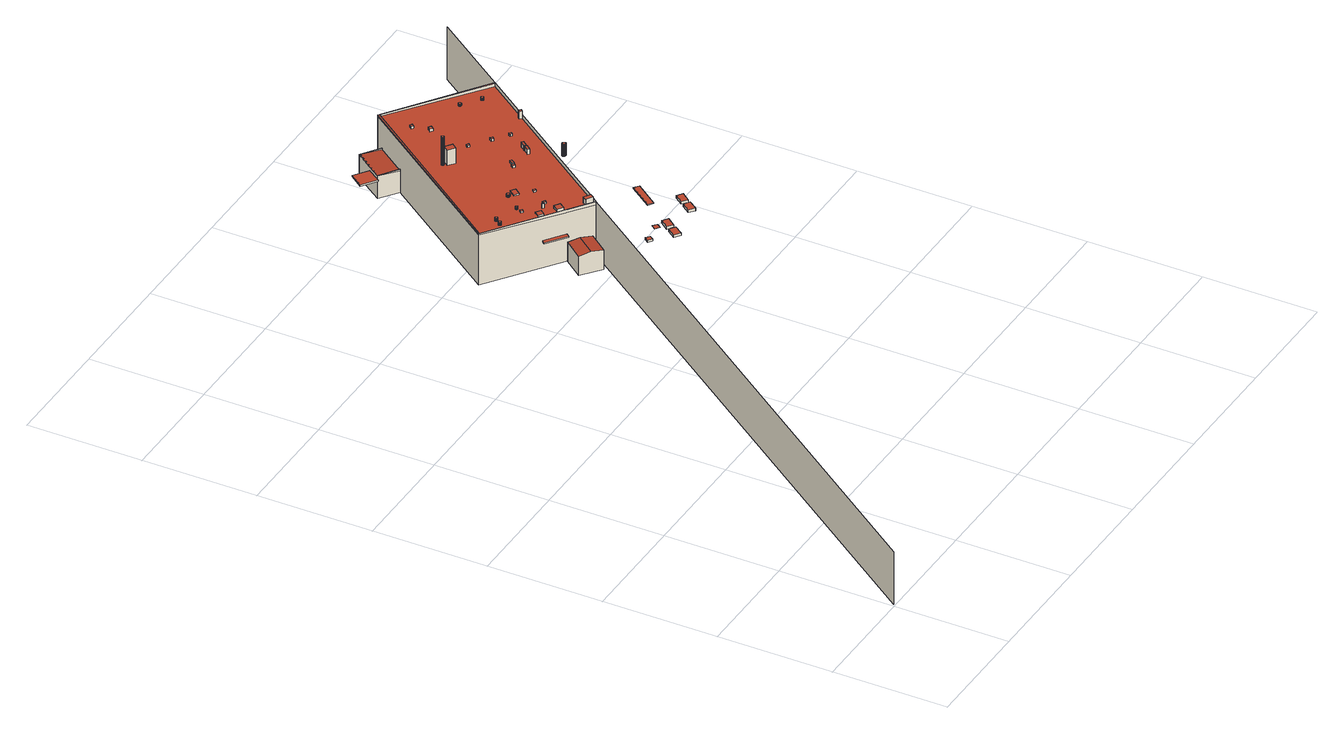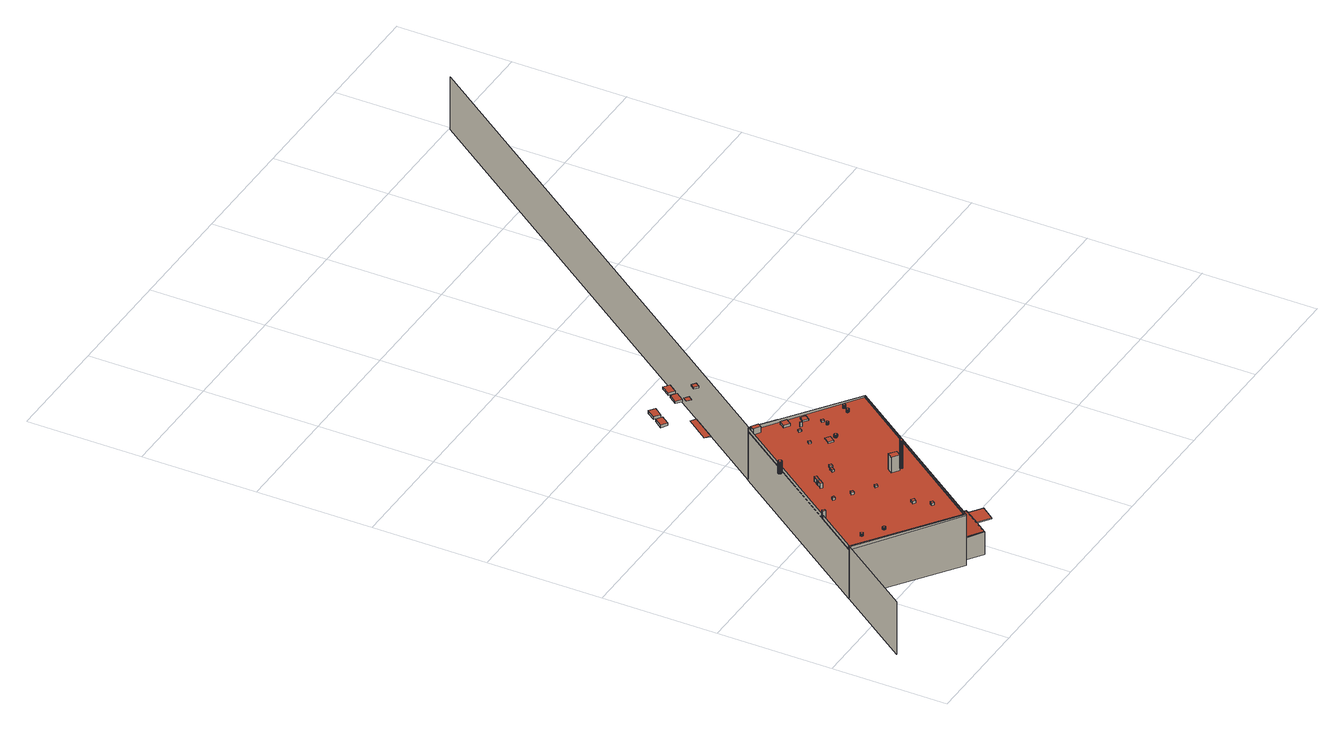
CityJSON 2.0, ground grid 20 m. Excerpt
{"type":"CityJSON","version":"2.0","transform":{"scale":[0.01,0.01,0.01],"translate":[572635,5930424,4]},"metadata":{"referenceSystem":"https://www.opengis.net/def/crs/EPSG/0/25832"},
"CityObjects":{
"building1":{"type":"Building","attributes":{"Grundfläche 2D":"14176.517365","Grundhöhe NN":"4.677"},"children":["building1-1","building1-2","building1-3","building1-4","building1-5","building1-6","building1-7","building1-8"],"geometry":[{"type":"MultiSurface","lod":"3","boundaries":[[[0,1,2,3,4,5,6,7,8,9,10,11]]],"semantics":{"surfaces":[{"type":"WallSurface"}],"values":[0]}}]},
"building1-1":{"type":"BuildingInstallation","parents":["building1"],"geometry":[{"type":"MultiSurface","lod":"3","boundaries":[[[12,13,14,15]],[[15,14,16,17]],[[12,15,17,18]],[[13,12,18,19]],[[14,13,19,16]]],"semantics":{"surfaces":[{"type":"RoofSurface"},{"type":"WallSurface"}],"values":[0,1,1,1,1]}}]},
"building1-2":{"type":"BuildingInstallation","parents":["building1"],"geometry":[{"type":"MultiSurface","lod":"3","boundaries":[[[20,21,22,23,24]],[[22,21,25,26]],[[26,27,28,24,23,22]],[[20,24,28,29]],[[21,20,29,25]]],"semantics":{"surfaces":[{"type":"RoofSurface"},{"type":"WallSurface"}],"values":[0,1,1,1,1]}}]},
"building1-3":{"type":"BuildingInstallation","parents":["building1"],"geometry":[{"type":"MultiSurface","lod":"3","boundaries":[[[30,31,32,33,34]],[[30,34,35,36]],[[34,33,37,35]],[[38,32,31,30,36,39]],[[38,37,33,32]]],"semantics":{"surfaces":[{"type":"RoofSurface"},{"type":"WallSurface"}],"values":[0,1,1,1,1]}}]},
"building1-4":{"type":"BuildingInstallation","parents":["building1"],"geometry":[{"type":"MultiSurface","lod":"3","boundaries":[[[40,41,42,43,44]],[[45,46,42,41]],[[43,42,46,47]],[[47,48,44,43]],[[48,49,45,41,40,44]]],"semantics":{"surfaces":[{"type":"RoofSurface"},{"type":"WallSurface"}],"values":[0,1,1,1,1]}}]},
"building1-5":{"type":"BuildingInstallation","parents":["building1"],"geometry":[{"type":"MultiSurface","lod":"3","boundaries":[[[50,51,52,53,54,55]],[[53,52,56,57]],[[58,55,54,53,57,59]],[[50,55,58,60]],[[51,50,60,61]],[[52,51,61,56]]],"semantics":{"surfaces":[{"type":"RoofSurface"},{"type":"WallSurface"}],"values":[0,1,1,1,1,1]}}]},
"building1-6":{"type":"BuildingInstallation","parents":["building1"],"geometry":[{"type":"MultiSurface","lod":"3","boundaries":[[[62,63,64,65]],[[65,64,66,67]],[[62,65,67,68]],[[63,62,68,69]],[[64,63,69,66]]],"semantics":{"surfaces":[{"type":"RoofSurface"},{"type":"WallSurface"}],"values":[0,1,1,1,1]}}]},
"building1-7":{"type":"BuildingInstallation","parents":["building1"],"geometry":[{"type":"MultiSurface","lod":"3","boundaries":[[[70,71,72,73]],[[73,72,74,75]],[[70,73,75,76]],[[71,70,76,77]],[[72,71,77,74]]],"semantics":{"surfaces":[{"type":"RoofSurface"},{"type":"WallSurface"}],"values":[0,1,1,1,1]}}]},
"building1-8":{"type":"BuildingInstallation","parents":["building1"],"geometry":[{"type":"MultiSurface","lod":"3","boundaries":[[[78,79,80,81,82,83,84,85,86,87,88,89,90,91,92,93,94,95,96,97,98,99,100,101,102,103,104,105,106,107,108,109,110,111,112,113,114,115,116,117,118,119,120,121,122,123,124,125,126,127,128,129,130,131,132,133,134,135,136,137,138,139,140,141,142,143,144,145,146,147,148,149,150,151,152,153,154,155,156,157,158,159,160,161,162]],[[163,164,81,80]],[[164,165,82,81]],[[165,166,83,82]],[[166,167,84,83]],[[167,168,85,84]],[[169,170,161,160]],[[170,171,162,161]],[[171,172,78,162]],[[172,173,79,78]],[[173,163,80,79]],[[168,174,86,85]],[[174,175,176,88,87,86]],[[176,177,178,90,89,88]],[[178,179,91,90]],[[179,180,92,91]],[[180,181,182,94,93,92]],[[182,183,95,94]],[[183,184,96,95]],[[184,185,97,96]],[[185,186,187,99,98,97]],[[187,188,100,99]],[[188,189,101,100]],[[189,190,102,101]],[[190,191,103,102]],[[191,192,104,103]],[[192,193,105,104]],[[193,194,106,105]],[[194,195,107,106]],[[195,196,108,107]],[[196,197,198,110,109,108]],[[198,199,111,110]],[[199,200,112,111]],[[200,201,113,112]],[[201,202,114,113]],[[202,203,115,114]],[[203,204,116,115]],[[204,205,206,118,117,116]],[[206,207,208,120,119,118]],[[208,209,121,120]],[[209,210,211,123,122,121]],[[211,212,213,125,124,123]],[[213,214,215,127,126,125]],[[215,216,128,127]],[[216,217,129,128]],[[217,218,219,131,130,129]],[[219,220,132,131]],[[220,221,133,132]],[[221,222,134,133]],[[222,223,135,134]],[[223,224,136,135]],[[224,225,137,136]],[[225,226,138,137]],[[226,227,139,138]],[[227,228,140,139]],[[228,229,141,140]],[[229,230,142,141]],[[230,231,143,142]],[[231,232,233,145,144,143]],[[233,234,146,145]],[[234,235,147,146]],[[235,236,237,149,148,147]],[[237,238,150,149]],[[238,239,151,150]],[[239,240,152,151]],[[240,241,153,152]],[[241,242,154,153]],[[242,243,155,154]],[[243,244,156,155]],[[244,245,246,158,157,156]],[[246,247,159,158]],[[247,169,160,159]]],"semantics":{"surfaces":[{"type":"RoofSurface"},{"type":"WallSurface"}],"values":[0,1,1,1,1,1,1,1,1,1,1,1,1,1,1,1,1,1,1,1,1,1,1,1,1,1,1,1,1,1,1,1,1,1,1,1,1,1,1,1,1,1,1,1,1,1,1,1,1,1,1,1,1,1,1,1,1,1,1,1,1,1,1,1,1,1,1,1,1,1,1,1]}}]},
"building2":{"type":"Building","attributes":{"Grundfläche 2D":"17.257599","Grundhöhe NN":"4.933"},"geometry":[{"type":"Solid","lod":"3","boundaries":[[[[248,249,250,251]],[[252,253,248,251,254]],[[254,251,250,255,256]],[[253,252,254,256,257]],[[249,248,253,257,258]],[[250,249,258,255]],[[256,255,258,257]]]],"semantics":{"surfaces":[{"type":"RoofSurface"},{"type":"WallSurface"},{"type":"GroundSurface"}],"values":[[0,0,1,1,1,1,2]]}}]},
"building3":{"type":"Building","attributes":{"Grundfläche 2D":"729.782501","Grundhöhe NN":"4.933"},"children":["building3-1","building3-2","building3-3","building3-4","building3-5","building3-6","building3-7","building3-8","building3-9","building3-10","building3-11","building3-12","building3-13","building3-14","building3-15","building3-16","building3-17","building3-18","building3-19","building3-20","building3-21","building3-22","building3-23","building3-24","building3-25","building3-26","building3-27","building3-28","building3-29"],"geometry":[{"type":"Solid","lod":"3","boundaries":[[[[259,260,261,262,263,264,265,266,267,268]],[[269,270,271,272,273,274]],[[275,276,277,278,279,280,281]],[[282,273,263,262]],[[273,272,264,263]],[[272,271,265,264]],[[271,270,266,265]],[[270,283,267,266]],[[283,284,268,267]],[[284,285,259,268]],[[285,286,287,282,262,261,260,259]],[[288,289,283,270,269,274,273,282,290,291]],[[284,283,289,292]],[[279,278,277,276,293,294,285,284,292,295]],[[290,282,287,286,285,294,296,297]],[[280,279,295,298]],[[299,300,301,275,281,280,298,302]],[[275,301,300,299,293,276]],[[294,293,299,302,298,295,292,289,288,291,290,297,296]]]],"semantics":{"surfaces":[{"type":"RoofSurface"},{"type":"WallSurface"},{"type":"GroundSurface"}],"values":[[0,0,0,1,1,1,1,1,1,1,1,1,1,1,1,1,1,1,2]]}}]},
"building3-1":{"type":"BuildingInstallation","parents":["building3"],"geometry":[{"type":"MultiSurface","lod":"3","boundaries":[[[303,304,305,306]],[[306,305,307,308]],[[308,309,303,306]],[[304,303,309,310]],[[305,304,310,307]]],"semantics":{"surfaces":[{"type":"RoofSurface"},{"type":"WallSurface"}],"values":[0,1,1,1,1]}}]},
"building3-2":{"type":"BuildingInstallation","parents":["building3"],"geometry":[{"type":"MultiSurface","lod":"3","boundaries":[[[311,312,313,314,315,316,317,318,319,320,321,322,323,324,325,326,327,328,329,330,331,332,333,334,335,336,337,338,339,340,341,342,343,344,345,346,347,348,349,350,351,352,353,354,355,356,357,358,359,360,361,362,363,364,365,366,367,368,369,370,371,372,373,374,375,376,377,378,379,380,381,382,383]],[[384,385,319,318]],[[385,386,320,319]],[[386,387,321,320]],[[387,388,322,321]],[[388,389,323,322]],[[389,390,324,323]],[[390,391,392,326,325,324]],[[392,393,327,326]],[[393,394,328,327]],[[395,396,312,311]],[[396,397,313,312]],[[397,398,314,313]],[[398,399,315,314]],[[399,400,316,315]],[[400,401,317,316]],[[401,384,318,317]],[[394,402,329,328]],[[402,403,330,329]],[[403,404,331,330]],[[404,405,332,331]],[[405,406,333,332]],[[406,407,334,333]],[[407,408,409,336,335,334]],[[409,410,337,336]],[[410,411,338,337]],[[411,412,413,340,339,338]],[[413,414,341,340]],[[414,415,342,341]],[[415,416,343,342]],[[416,417,344,343]],[[417,418,345,344]],[[418,419,346,345]],[[419,420,347,346]],[[420,421,348,347]],[[421,422,349,348]],[[422,423,350,349]],[[423,424,351,350]],[[424,425,352,351]],[[425,426,353,352]],[[426,427,354,353]],[[427,428,429,356,355,354]],[[429,430,357,356]],[[430,431,358,357]],[[431,432,359,358]],[[432,433,360,359]],[[433,434,361,360]],[[434,435,362,361]],[[435,436,363,362]],[[436,437,364,363]],[[437,438,365,364]],[[438,439,440,367,366,365]],[[440,441,442,369,368,367]],[[442,443,444,371,370,369]],[[444,445,446,373,372,371]],[[446,447,374,373]],[[447,448,375,374]],[[448,449,450,377,376,375]],[[450,451,378,377]],[[451,452,379,378]],[[452,453,380,379]],[[453,454,381,380]],[[454,455,382,381]],[[455,456,383,382]],[[456,395,311,383]]],"semantics":{"surfaces":[{"type":"RoofSurface"},{"type":"WallSurface"}],"values":[0,1,1,1,1,1,1,1,1,1,1,1,1,1,1,1,1,1,1,1,1,1,1,1,1,1,1,1,1,1,1,1,1,1,1,1,1,1,1,1,1,1,1,1,1,1,1,1,1,1,1,1,1,1,1,1,1,1,1,1,1,1,1,1,1]}}]},
"building3-3":{"type":"BuildingInstallation","parents":["building3"],"geometry":[{"type":"MultiSurface","lod":"3","boundaries":[[[457,458,459,460]],[[460,459,461,462]],[[457,460,462,463]],[[458,457,463,464]],[[459,458,464,461]]],"semantics":{"surfaces":[{"type":"RoofSurface"},{"type":"WallSurface"}],"values":[0,1,1,1,1]}}]},
"building3-4":{"type":"BuildingInstallation","parents":["building3"],"geometry":[{"type":"MultiSurface","lod":"3","boundaries":[[[465,466,467,468]],[[465,468,469,470]],[[468,467,471,469]],[[466,465,470,472]],[[467,466,472,471]]],"semantics":{"surfaces":[{"type":"RoofSurface"},{"type":"WallSurface"}],"values":[0,1,1,1,1]}}]},
"building3-5":{"type":"BuildingInstallation","parents":["building3"],"geometry":[{"type":"MultiSurface","lod":"3","boundaries":[[[473,474,475,476]],[[476,475,477,478]],[[473,476,478,479]],[[474,473,479,480]],[[475,474,480,477]]],"semantics":{"surfaces":[{"type":"RoofSurface"},{"type":"WallSurface"}],"values":[0,1,1,1,1]}}]},
"building3-6":{"type":"BuildingInstallation","parents":["building3"],"geometry":[{"type":"MultiSurface","lod":"3","boundaries":[[[481,482,483,484]],[[484,483,485,486]],[[481,484,486,487]],[[482,481,487,488]],[[483,482,488,485]]],"semantics":{"surfaces":[{"type":"RoofSurface"},{"type":"WallSurface"}],"values":[0,1,1,1,1]}}]},
"building3-7":{"type":"BuildingInstallation","parents":["building3"],"geometry":[{"type":"MultiSurface","lod":"3","boundaries":[[[489,490,491,492,493,494,495,496,497,498,499,500,501,502,503,504,505,506,507,508,509,510,511,512,513,514,515,516,517,518,519,520,521,522,523,524,525,526,527,528,529,530,531,532,533,534,535,536,537,538,539,540,541,542,543,544,545,546,547,548,549,550,551,552,553,554,555,556,557,558,559,560,561,562]],[[563,564,493,492]],[[565,566,561,560]],[[566,567,562,561]],[[567,568,489,562]],[[568,569,490,489]],[[569,570,563,492,491,490]],[[564,571,494,493]],[[571,572,495,494]],[[572,573,496,495]],[[573,574,497,496]],[[574,575,498,497]],[[575,576,577,500,499,498]],[[577,578,501,500]],[[578,579,502,501]],[[579,580,503,502]],[[580,581,504,503]],[[581,582,583,506,505,504]],[[583,584,507,506]],[[584,585,508,507]],[[585,586,509,508]],[[586,587,510,509]],[[587,588,589,512,511,510]],[[589,590,513,512]],[[590,591,514,513]],[[591,592,515,514]],[[592,593,516,515]],[[593,594,517,516]],[[594,595,518,517]],[[595,596,519,518]],[[596,597,520,519]],[[597,598,521,520]],[[598,599,522,521]],[[599,600,523,522]],[[600,601,524,523]],[[601,602,525,524]],[[602,603,526,525]],[[603,604,527,526]],[[604,605,528,527]],[[605,606,529,528]],[[606,607,608,531,530,529]],[[608,609,532,531]],[[609,610,533,532]],[[610,611,534,533]],[[611,612,535,534]],[[612,613,536,535]],[[613,614,537,536]],[[614,615,538,537]],[[615,616,539,538]],[[616,617,540,539]],[[617,618,541,540]],[[618,619,542,541]],[[619,620,621,544,543,542]],[[621,622,545,544]],[[622,623,546,545]],[[623,624,547,546]],[[624,625,548,547]],[[625,626,549,548]],[[626,627,550,549]],[[627,628,629,552,551,550]],[[629,630,553,552]],[[630,631,554,553]],[[631,632,555,554]],[[632,633,556,555]],[[633,634,557,556]],[[634,635,558,557]],[[635,636,559,558]],[[636,565,560,559]]],"semantics":{"surfaces":[{"type":"RoofSurface"},{"type":"WallSurface"}],"values":[0,1,1,1,1,1,1,1,1,1,1,1,1,1,1,1,1,1,1,1,1,1,1,1,1,1,1,1,1,1,1,1,1,1,1,1,1,1,1,1,1,1,1,1,1,1,1,1,1,1,1,1,1,1,1,1,1,1,1,1,1,1,1,1,1,1,1,1]}}]},
"building3-8":{"type":"BuildingInstallation","parents":["building3"],"geometry":[{"type":"MultiSurface","lod":"3","boundaries":[[[637,638,639,640,641,642,280,281,275]],[[640,639,643,644]],[[278,279,642,641]],[[277,638,637,276]],[[277,643,639,638]],[[644,278,641,640]],[[280,642,279]],[[276,637,275]]],"semantics":{"surfaces":[{"type":"RoofSurface"},{"type":"WallSurface"}],"values":[0,1,1,1,1,1,1,1]}}]},
"building3-9":{"type":"BuildingInstallation","parents":["building3"],"geometry":[{"type":"MultiSurface","lod":"3","boundaries":[[[645,646,647,648]],[[648,647,649,650]],[[645,648,650,651]],[[646,645,651,652]],[[647,646,652,649]]],"semantics":{"surfaces":[{"type":"RoofSurface"},{"type":"WallSurface"}],"values":[0,1,1,1,1]}}]},
"building3-10":{"type":"BuildingInstallation","parents":["building3"],"geometry":[{"type":"MultiSurface","lod":"3","boundaries":[[[653,654,655,656]],[[656,655,657,658]],[[653,656,658,659]],[[654,653,659,660]],[[655,654,660,657]]],"semantics":{"surfaces":[{"type":"RoofSurface"},{"type":"WallSurface"}],"values":[0,1,1,1,1]}}]},
"building3-11":{"type":"BuildingInstallation","parents":["building3"],"geometry":[{"type":"MultiSurface","lod":"3","boundaries":[[[661,662,663,664]],[[664,663,665,666]],[[661,664,666,667]],[[662,661,667,668]],[[663,662,668,665]]],"semantics":{"surfaces":[{"type":"RoofSurface"},{"type":"WallSurface"}],"values":[0,1,1,1,1]}}]},
"building3-12":{"type":"BuildingInstallation","parents":["building3"],"geometry":[{"type":"MultiSurface","lod":"3","boundaries":[[[669,670,671,672]],[[672,671,673,674]],[[669,672,674,675]],[[670,669,675,676]],[[671,670,676,673]]],"semantics":{"surfaces":[{"type":"RoofSurface"},{"type":"WallSurface"}],"values":[0,1,1,1,1]}}]},
"building3-13":{"type":"BuildingInstallation","parents":["building3"],"geometry":[{"type":"MultiSurface","lod":"3","boundaries":[[[677,678,679,680,681,682,683,684,685,686,687,688,689,690,691,692,693,694,695,696,697,698,699,700,701,702,703,704,705,706,707,708,709,710,711,712]],[[684,683,713,714]],[[685,684,714,715]],[[686,685,715,716]],[[687,686,716,717]],[[688,687,717,718]],[[680,679,719,720]],[[681,680,720,721]],[[682,681,721,722]],[[683,682,722,713]],[[689,688,718,723]],[[690,689,723,724]],[[691,690,724,725]],[[692,691,725,726]],[[693,692,726,727]],[[694,693,727,728]],[[695,694,728,729]],[[696,695,729,730]],[[697,696,730,731]],[[698,697,731,732]],[[699,698,732,733]],[[700,699,733,734]],[[701,700,734,735]],[[702,701,735,736]],[[703,702,736,737]],[[704,703,737,738]],[[705,704,738,739]],[[706,705,739,740]],[[707,706,740,741]],[[708,707,741,742]],[[709,708,742,743]],[[710,709,743,744]],[[711,710,744,745]],[[712,711,745,746]],[[677,712,746,747]],[[678,677,747,748]],[[679,678,748,719]]],"semantics":{"surfaces":[{"type":"RoofSurface"},{"type":"WallSurface"}],"values":[0,1,1,1,1,1,1,1,1,1,1,1,1,1,1,1,1,1,1,1,1,1,1,1,1,1,1,1,1,1,1,1,1,1,1,1,1]}}]},
"building3-14":{"type":"BuildingInstallation","parents":["building3"],"geometry":[{"type":"MultiSurface","lod":"3","boundaries":[[[749,750,751,752,753,754,755,756,757,758,759,760,761,762,763,764,765,766,767,768,769,770,771,772,773,774,775,776,777,778]],[[754,753,779,780]],[[755,754,780,781]],[[756,755,781,782]],[[757,756,782,783]],[[758,757,783,784]],[[759,758,784,785]],[[760,759,785,786]],[[753,752,787,779]],[[761,760,786,788]],[[762,761,788,789]],[[763,762,789,790]],[[764,763,790,791]],[[765,764,791,792]],[[766,765,792,793]],[[767,766,793,794]],[[768,767,794,795]],[[769,768,795,796]],[[770,769,796,797]],[[771,770,797,798]],[[772,771,798,799]],[[773,772,799,800]],[[774,773,800,801]],[[775,774,801,802]],[[776,775,802,803]],[[777,776,803,804]],[[778,777,804,805]],[[749,778,805,806]],[[750,749,806,807]],[[751,750,807,808]],[[752,751,808,787]]],"semantics":{"surfaces":[{"type":"RoofSurface"},{"type":"WallSurface"}],"values":[0,1,1,1,1,1,1,1,1,1,1,1,1,1,1,1,1,1,1,1,1,1,1,1,1,1,1,1,1,1,1]}}]},
"building3-15":{"type":"BuildingInstallation","parents":["building3"],"geometry":[{"type":"MultiSurface","lod":"3","boundaries":[[[809,810,811,812]],[[812,811,813,814]],[[809,812,814,815]],[[810,809,815,816]],[[811,810,816,813]]],"semantics":{"surfaces":[{"type":"RoofSurface"},{"type":"WallSurface"}],"values":[0,1,1,1,1]}}]},
"building3-16":{"type":"BuildingInstallation","parents":["building3"],"geometry":[{"type":"MultiSurface","lod":"3","boundaries":[[[817,818,819,820]],[[820,819,274,269]],[[269,821,817,820]],[[818,817,821,822]],[[822,274,819,818]]],"semantics":{"surfaces":[{"type":"RoofSurface"},{"type":"WallSurface"}],"values":[0,1,1,1,1]}}]},
"building3-17":{"type":"BuildingInstallation","parents":["building3"],"geometry":[{"type":"MultiSurface","lod":"3","boundaries":[[[823,824,825,826]],[[826,825,827,828]],[[823,826,828,829]],[[824,823,829,830]],[[825,824,830,827]]],"semantics":{"surfaces":[{"type":"RoofSurface"},{"type":"WallSurface"}],"values":[0,1,1,1,1]}}]},
"building3-18":{"type":"BuildingInstallation","parents":["building3"],"geometry":[{"type":"MultiSurface","lod":"3","boundaries":[[[831,832,833,834,835,836,837,838,839,840,841,842,843,844,845,846,847,848,849,850,851,852,853,854,855,856,857,858,859,860,861,862,863,864,865,866,867,868,869,870,871,872,873,874,875,876,877,878,879,880,881,882,883,884,885,886,887,888,889,890,891,892,893,894,895,896,897,898,899,900,901,902,903,904,905]],[[906,907,835,834]],[[907,908,909,837,836,835]],[[910,911,904,903]],[[911,912,905,904]],[[912,913,831,905]],[[913,914,832,831]],[[914,915,906,834,833,832]],[[909,916,838,837]],[[916,917,839,838]],[[917,918,840,839]],[[918,919,841,840]],[[919,920,842,841]],[[920,921,843,842]],[[921,922,923,845,844,843]],[[923,924,846,845]],[[924,925,847,846]],[[925,926,848,847]],[[926,927,849,848]],[[927,928,929,851,850,849]],[[929,930,931,853,852,851]],[[931,932,854,853]],[[932,933,855,854]],[[933,934,935,857,856,855]],[[935,936,937,859,858,857]],[[937,938,860,859]],[[938,939,861,860]],[[939,940,862,861]],[[940,941,863,862]],[[941,942,864,863]],[[942,943,865,864]],[[943,944,866,865]],[[944,945,867,866]],[[945,946,868,867]],[[946,947,869,868]],[[947,948,949,871,870,869]],[[949,950,872,871]],[[950,951,873,872]],[[951,952,874,873]],[[952,953,875,874]],[[953,954,876,875]],[[954,955,877,876]],[[955,956,878,877]],[[956,957,879,878]],[[957,958,880,879]],[[958,959,881,880]],[[959,960,882,881]],[[960,961,883,882]],[[961,962,963,885,884,883]],[[963,964,886,885]],[[964,965,887,886]],[[965,966,888,887]],[[966,967,889,888]],[[967,968,890,889]],[[968,969,891,890]],[[969,970,971,893,892,891]],[[971,972,973,895,894,893]],[[973,974,896,895]],[[974,975,897,896]],[[975,976,898,897]],[[976,977,899,898]],[[977,978,900,899]],[[978,979,901,900]],[[979,980,902,901]],[[980,910,903,902]]],"semantics":{"surfaces":[{"type":"RoofSurface"},{"type":"WallSurface"}],"values":[0,1,1,1,1,1,1,1,1,1,1,1,1,1,1,1,1,1,1,1,1,1,1,1,1,1,1,1,1,1,1,1,1,1,1,1,1,1,1,1,1,1,1,1,1,1,1,1,1,1,1,1,1,1,1,1,1,1,1,1,1,1,1,1,1]}}]},
"building3-19":{"type":"BuildingInstallation","parents":["building3"],"geometry":[{"type":"MultiSurface","lod":"3","boundaries":[[[981,982,983,984]],[[984,983,985,986]],[[981,984,986,987]],[[982,981,987,988]],[[983,982,988,985]]],"semantics":{"surfaces":[{"type":"RoofSurface"},{"type":"WallSurface"}],"values":[0,1,1,1,1]}}]},
"building3-20":{"type":"BuildingInstallation","parents":["building3"],"geometry":[{"type":"MultiSurface","lod":"3","boundaries":[[[989,990,991,992]],[[993,994,992,991]],[[989,992,994,995]],[[990,989,995,996]],[[996,993,991,990]]],"semantics":{"surfaces":[{"type":"RoofSurface"},{"type":"WallSurface"}],"values":[0,1,1,1,1]}}]},
"building3-21":{"type":"BuildingInstallation","parents":["building3"],"geometry":[{"type":"MultiSurface","lod":"3","boundaries":[[[997,998,999,1000]],[[1001,1002,998,997]],[[1002,1003,999,998]],[[1003,1004,1000,999]],[[1004,1001,997,1000]]],"semantics":{"surfaces":[{"type":"RoofSurface"},{"type":"WallSurface"}],"values":[0,1,1,1,1]}}]},
"building3-22":{"type":"BuildingInstallation","parents":["building3"],"geometry":[{"type":"MultiSurface","lod":"3","boundaries":[[[1005,1006,1007,1008]],[[1008,1007,1009,1010]],[[1005,1008,1010,1011]],[[1006,1005,1011,1012]],[[1007,1006,1012,1009]]],"semantics":{"surfaces":[{"type":"RoofSurface"},{"type":"WallSurface"}],"values":[0,1,1,1,1]}}]},
"building3-23":{"type":"BuildingInstallation","parents":["building3"],"geometry":[{"type":"MultiSurface","lod":"3","boundaries":[[[1013,1014,1015,1016,1017]],[[1015,1014,1018,1019]],[[1016,1015,1019,1020]],[[1017,1016,1020,1021]],[[1018,1014,1013,1017,1021,1022]]],"semantics":{"surfaces":[{"type":"RoofSurface"},{"type":"WallSurface"}],"values":[0,1,1,1,1]}}]},
"building3-24":{"type":"BuildingInstallation","parents":["building3"],"geometry":[{"type":"MultiSurface","lod":"3","boundaries":[[[1023,1024,1025,1026]],[[1026,1025,1027,1028]],[[1025,1024,1029,1027]],[[1023,1026,1028,1030]],[[1024,1023,1030,1029]]],"semantics":{"surfaces":[{"type":"RoofSurface"},{"type":"WallSurface"}],"values":[0,1,1,1,1]}}]},
"building3-25":{"type":"BuildingInstallation","parents":["building3"],"geometry":[{"type":"MultiSurface","lod":"3","boundaries":[[[1031,1032,1033,1034,1035,1036,1037,1038,1039,1040,1041,1042,1043,1044,1045,1046,1047,1048,1049,1050,1051,1052,1053,1054,1055,1056,1057,1058,1059,1060,1061,1062,1063,1064,1065,1066,1067,1068,1069,1070,1071,1072,1073,1074,1075,1076,1077,1078,1079,1080,1081,1082,1083,1084,1085,1086,1087,1088,1089,1090,1091,1092,1093,1094,1095,1096,1097,1098,1099,1100,1101,1102]],[[1103,1104,1105,1036,1035,1034]],[[1105,1106,1037,1036]],[[1106,1107,1038,1037]],[[1107,1108,1039,1038]],[[1108,1109,1040,1039]],[[1109,1110,1041,1040]],[[1110,1111,1042,1041]],[[1111,1112,1043,1042]],[[1112,1113,1044,1043]],[[1114,1115,1096,1095]],[[1115,1116,1097,1096]],[[1116,1117,1098,1097]],[[1117,1118,1119,1100,1099,1098]],[[1119,1120,1121,1102,1101,1100]],[[1121,1122,1031,1102]],[[1122,1123,1032,1031]],[[1123,1124,1103,1034,1033,1032]],[[1113,1125,1045,1044]],[[1125,1126,1046,1045]],[[1126,1127,1047,1046]],[[1127,1128,1048,1047]],[[1128,1129,1130,1050,1049,1048]],[[1130,1131,1051,1050]],[[1131,1132,1052,1051]],[[1132,1133,1134,1054,1053,1052]],[[1134,1135,1055,1054]],[[1135,1136,1056,1055]],[[1136,1137,1057,1056]],[[1137,1138,1058,1057]],[[1138,1139,1059,1058]],[[1139,1140,1060,1059]],[[1140,1141,1061,1060]],[[1141,1142,1062,1061]],[[1142,1143,1063,1062]],[[1143,1144,1064,1063]],[[1144,1145,1146,1066,1065,1064]],[[1146,1147,1148,1068,1067,1066]],[[1148,1149,1150,1070,1069,1068]],[[1150,1151,1071,1070]],[[1151,1152,1072,1071]],[[1152,1153,1073,1072]],[[1153,1154,1074,1073]],[[1154,1155,1075,1074]],[[1155,1156,1076,1075]],[[1156,1157,1077,1076]],[[1157,1158,1078,1077]],[[1158,1159,1079,1078]],[[1159,1160,1080,1079]],[[1160,1161,1081,1080]],[[1161,1162,1082,1081]],[[1162,1163,1164,1084,1083,1082]],[[1164,1165,1085,1084]],[[1165,1166,1086,1085]],[[1167,1168,1088,1087]],[[1168,1169,1089,1088]],[[1169,1170,1090,1089]],[[1170,1171,1172,1092,1091,1090]],[[1172,1173,1093,1092]],[[1173,1174,1094,1093]],[[1174,1114,1095,1094]],[[1166,1167,1087,1086]]],"semantics":{"surfaces":[{"type":"RoofSurface"},{"type":"WallSurface"}],"values":[0,1,1,1,1,1,1,1,1,1,1,1,1,1,1,1,1,1,1,1,1,1,1,1,1,1,1,1,1,1,1,1,1,1,1,1,1,1,1,1,1,1,1,1,1,1,1,1,1,1,1,1,1,1,1,1,1,1,1,1,1,1]}}]},
"building3-26":{"type":"BuildingInstallation","parents":["building3"],"geometry":[{"type":"MultiSurface","lod":"3","boundaries":[[[1175,1176,1177,1178,1179,1180,1181,1182,1183,1184,1185,1186,1187,1188,1189,1190,1191,1192,1193,1194,1195,1196,1197,1198,1199,1200,1201,1202,1203,1204,1205,1206,1207,1208,1209,1210]],[[1211,1212,1179,1178]],[[1212,1213,1180,1179]],[[1213,1214,1181,1180]],[[1182,1181,1214,1215]],[[1215,1216,1183,1182]],[[1216,1217,1184,1183]],[[1217,1218,1185,1184]],[[1218,1219,1186,1185]],[[1219,1220,1187,1186]],[[1221,1211,1178,1177]],[[1220,1222,1188,1187]],[[1222,1223,1189,1188]],[[1223,1224,1190,1189]],[[1224,1225,1191,1190]],[[1225,1226,1192,1191]],[[1226,1227,1193,1192]],[[1227,1228,1194,1193]],[[1228,1229,1195,1194]],[[1229,1230,1196,1195]],[[1230,1231,1197,1196]],[[1231,1232,1198,1197]],[[1232,1233,1199,1198]],[[1233,1234,1200,1199]],[[1234,1235,1201,1200]],[[1235,1236,1202,1201]],[[1236,1237,1203,1202]],[[1237,1238,1204,1203]],[[1238,1239,1205,1204]],[[1239,1240,1206,1205]],[[1240,1241,1207,1206]],[[1241,1242,1208,1207]],[[1242,1243,1209,1208]],[[1243,1244,1210,1209]],[[1244,1245,1175,1210]],[[1245,1246,1176,1175]],[[1176,1246,1221,1177]]],"semantics":{"surfaces":[{"type":"RoofSurface"},{"type":"WallSurface"}],"values":[0,1,1,1,1,1,1,1,1,1,1,1,1,1,1,1,1,1,1,1,1,1,1,1,1,1,1,1,1,1,1,1,1,1,1,1,1]}}]},
"building3-27":{"type":"BuildingInstallation","parents":["building3"],"geometry":[{"type":"MultiSurface","lod":"3","boundaries":[[[1247,1248,1249,1250]],[[1250,1249,1251,1252]],[[1247,1250,1252,1253]],[[1248,1247,1253,1254]],[[1249,1248,1254,1251]]],"semantics":{"surfaces":[{"type":"RoofSurface"},{"type":"WallSurface"}],"values":[0,1,1,1,1]}}]},
"building3-28":{"type":"BuildingInstallation","parents":["building3"],"geometry":[{"type":"MultiSurface","lod":"3","boundaries":[[[1255,1256,1257,1258,1259]],[[1257,1256,1255,1260,1261,1262]],[[1258,1257,1262,1263]],[[1259,1258,1263,1264]],[[1255,1259,1264,1260]],[[1262,1261,1260,1264,1263]]],"semantics":{"surfaces":[{"type":"RoofSurface"},{"type":"WallSurface"},{"type":"OuterCeilingSurface"}],"values":[0,1,1,1,1,2]}}]},
"building3-29":{"type":"BuildingInstallation","parents":["building3"],"geometry":[{"type":"MultiSurface","lod":"3","boundaries":[[[301,1265,1266,1267,1268]],[[1269,1270,1266,1265]],[[1270,1271,1267,1266]],[[1271,1272,1268,1267]],[[1268,1272,300,1269,1265,301]],[[1271,1270,1269,300,1272]]],"semantics":{"surfaces":[{"type":"RoofSurface"},{"type":"WallSurface"},{"type":"OuterCeilingSurface"}],"values":[0,1,1,1,1,2]}}]}
},
"vertices":[
[8228,11340,68],[6166,8490,68],[6159,8480,68],[42,22,68],[42,22,1055],[6159,8480,1055],[6166,8490,1055],[8228,11340,1055],[8240,11356,1055],[9206,12693,1055],[9206,12693,68],[8240,11356,68],
[5602,7322,1102],[5553,7253,1102],[5621,7205,1102],[5670,7274,1102],[5621,7205,1071],[5670,7274,1071],[5602,7322,1066],[5553,7253,1066],
[5829,6945,1136],[5927,6874,1136],[6033,7021,1136],[6030,7024,1136],[5936,7092,1136],[5927,6874,1094],[6033,7021,1094],[6030,7024,1093],[5936,7092,1087],[5829,6945,1087],
[5973,7264,1085],[6025,7336,1085],[6028,7340,1085],[5958,7390,1085],[5903,7315,1085],[5903,7315,1079],[5973,7264,1084],[5958,7390,1079],[6028,7340,1084],[6025,7336,1084],
[5975,7147,1136],[6069,7079,1136],[6176,7226,1136],[6081,7295,1136],[5974,7148,1136],[6069,7079,1093],[6176,7226,1093],[6081,7295,1087],[5974,7148,1087],[5975,7147,1087],
[6614,7208,1148],[6505,7057,1148],[6604,6985,1148],[6713,7136,1148],[6711,7137,1148],[6616,7206,1148],[6604,6985,1096],[6713,7136,1096],[6616,7206,1102],[6711,7137,1096],[6614,7208,1103],[6505,7057,1103],
[6760,7406,1148],[6654,7258,1148],[6749,7189,1148],[6856,7337,1148],[6749,7189,1096],[6856,7337,1096],[6760,7406,1103],[6654,7258,1102],
[6698,8116,1101],[6401,7709,1101],[6484,7649,1101],[6782,8055,1101],[6484,7649,1093],[6782,8055,1093],[6698,8116,1088],[6401,7709,1088],
[7020,9523,1280],[7017,9523,1280],[7014,9523,1280],[7010,9523,1280],[7006,9522,1280],[7004,9521,1280],[7003,9521,1280],[7001,9520,1280],[6999,9519,1280],[6998,9518,1280],[6996,9517,1280],[6994,9516,1280],[6992,9514,1280],[6991,9512,1280],[6989,9511,1280],[6988,9508,1280],[6987,9507,1280],[6985,9503,1280],[6985,9501,1280],[6984,9499,1280],[6983,9496,1280],[6983,9494,1280],[6983,9490,1280],[6983,9488,1280],[6984,9486,1280],[6984,9484,1280],[6985,9482,1280],[6985,9481,1280],[6986,9479,1280],[6988,9476,1280],[6990,9473,1280],[6991,9471,1280],[6992,9470,1280],[6994,9469,1280],[6995,9468,1280],[6996,9467,1280],[6998,9465,1280],[7000,9464,1280],[7002,9463,1280],[7004,9463,1280],[7006,9462,1280],[7009,9461,1280],[7010,9461,1280],[7015,9461,1280],[7016,9461,1280],[7019,9461,1280],[7021,9462,1280],[7024,9462,1280],[7026,9463,1280],[7028,9464,1280],[7030,9465,1280],[7031,9466,1280],[7033,9467,1280],[7035,9468,1280],[7036,9470,1280],[7038,9471,1280],[7038,9472,1280],[7040,9474,1280],[7042,9477,1280],[7043,9480,1280],[7044,9483,1280],[7044,9484,1280],[7045,9486,1280],[7045,9488,1280],[7045,9489,1280],[7045,9492,1280],[7045,9493,1280],[7045,9496,1280],[7045,9498,1280],[7044,9500,1280],[7044,9503,1280],[7043,9504,1280],[7041,9507,1280],[7041,9508,1280],[7038,9512,1280],[7037,9513,1280],[7035,9515,1280],[7033,9516,1280],[7032,9518,1280],[7030,9519,1280],[7028,9520,1280],[7026,9521,1280],[7024,9521,1280],[7023,9522,1280],[7021,9522,1280],[7014,9523,1059],[7010,9523,1059],[7006,9522,1059],[7004,9521,1059],[7003,9521,1058],[7001,9520,1058],[7024,9521,1059],[7023,9522,1059],[7021,9522,1059],[7020,9523,1059],[7017,9523,1059],[6999,9519,1058],[6998,9518,1058],[6996,9517,1058],[6994,9516,1058],[6992,9514,1058],[6991,9512,1058],[6989,9511,1058],[6988,9508,1058],[6987,9507,1058],[6985,9503,1058],[6985,9501,1058],[6984,9499,1058],[6983,9496,1058],[6983,9494,1058],[6983,9490,1059],[6983,9488,1059],[6984,9486,1059],[6984,9484,1059],[6985,9482,1059],[6985,9481,1059],[6986,9479,1059],[6988,9476,1059],[6990,9473,1059],[6991,9471,1060],[6992,9470,1060],[6994,9469,1060],[6995,9468,1060],[6996,9467,1060],[6998,9465,1060],[7000,9464,1060],[7002,9463,1060],[7004,9463,1060],[7006,9462,1060],[7009,9461,1060],[7010,9461,1061],[7015,9461,1061],[7016,9461,1061],[7019,9461,1061],[7021,9462,1061],[7024,9462,1061],[7026,9463,1061],[7028,9464,1061],[7030,9465,1061],[7031,9466,1061],[7033,9467,1061],[7035,9468,1061],[7036,9470,1061],[7038,9471,1061],[7038,9472,1061],[7040,9474,1061],[7042,9477,1061],[7043,9480,1061],[7044,9483,1061],[7044,9484,1061],[7045,9486,1061],[7045,9488,1061],[7045,9489,1061],[7045,9492,1061],[7045,9493,1061],[7045,9496,1061],[7045,9498,1061],[7044,9500,1061],[7044,9503,1061],[7043,9504,1061],[7041,9507,1060],[7041,9508,1060],[7038,9512,1060],[7037,9513,1060],[7035,9515,1060],[7033,9516,1060],[7032,9518,1060],[7030,9519,1060],[7028,9520,1060],[7026,9521,1060],
[5661,8295,490],[5826,8166,457],[6081,8489,457],[5913,8621,490],[5715,8702,457],[5496,8425,457],[5751,8748,457],[6081,8489,93],[5751,8748,93],[5496,8425,93],[5826,8166,93],
[4552,9651,1048],[5744,8783,1048],[5756,8774,1048],[6159,8480,1048],[6166,8490,1048],[4575,9655,1048],[6641,12492,1048],[8228,11340,1048],[8240,11356,1048],[6634,12523,1048],[7695,10604,987],[8228,11340,987],[6641,12492,1027],[4575,9655,1027],[6166,8490,987],[7672,10571,987],[5864,12113,516],[6174,11889,494],[6183,11902,494],[6544,12400,494],[6552,12410,494],[6233,12636,516],[6018,12332,516],[6159,8480,987],[8240,11356,987],[6634,12523,1027],[4552,9651,1027],[5744,8783,998],[5756,8774,997],[8228,11340,93],[8240,11356,93],[6159,8480,93],[6166,8490,93],[6634,12523,93],[6174,11889,93],[4552,9651,93],[6552,12410,93],[5744,8783,93],[5756,8774,93],[6233,12636,93],[5864,12113,93],[5864,12113,430],[5864,12113,450],[6018,12332,93],
[6115,8676,1104],[6071,8612,1104],[6181,8536,1104],[6225,8600,1104],[6181,8536,988],[6225,8600,988],[6115,8676,990],[6071,8612,990],
[7824,11366,1035],[7822,11367,1035],[7821,11367,1035],[7819,11367,1035],[7818,11367,1035],[7816,11368,1035],[7812,11368,1035],[7810,11367,1035],[7805,11366,1035],[7803,11365,1035],[7802,11364,1035],[7799,11363,1035],[7798,11362,1035],[7796,11360,1035],[7795,11359,1035],[7794,11358,1035],[7792,11355,1035],[7791,11351,1035],[7790,11348,1035],[7789,11346,1035],[7789,11344,1035],[7789,11341,1035],[7789,11339,1035],[7790,11337,1035],[7790,11335,1035],[7790,11334,1035],[7791,11333,1035],[7792,11331,1035],[7794,11328,1035],[7795,11326,1035],[7796,11325,1035],[7799,11322,1035],[7801,11321,1035],[7802,11320,1035],[7803,11320,1035],[7805,11319,1035],[7806,11318,1035],[7808,11318,1035],[7810,11317,1035],[7811,11317,1035],[7814,11317,1035],[7815,11317,1035],[7819,11317,1035],[7822,11318,1035],[7823,11319,1035],[7826,11320,1035],[7827,11320,1035],[7829,11321,1035],[7830,11322,1035],[7831,11323,1035],[7834,11326,1035],[7834,11327,1035],[7836,11328,1035],[7837,11332,1035],[7838,11333,1035],[7839,11336,1035],[7840,11339,1035],[7840,11341,1035],[7840,11342,1035],[7840,11344,1035],[7840,11346,1035],[7839,11347,1035],[7839,11349,1035],[7838,11351,1035],[7838,11352,1035],[7837,11354,1035],[7836,11356,1035],[7834,11359,1035],[7831,11361,1035],[7830,11362,1035],[7829,11363,1035],[7827,11364,1035],[7826,11365,1035],[7810,11367,994],[7805,11366,994],[7803,11365,994],[7802,11364,994],[7799,11363,995],[7798,11362,995],[7796,11360,995],[7795,11359,995],[7794,11358,995],[7792,11355,995],[7791,11351,995],[7824,11366,994],[7822,11367,994],[7821,11367,994],[7819,11367,994],[7818,11367,994],[7816,11368,994],[7812,11368,994],[7790,11348,994],[7789,11346,994],[7789,11344,994],[7789,11341,994],[7789,11339,994],[7790,11337,994],[7790,11335,994],[7790,11334,994],[7791,11333,994],[7792,11331,994],[7794,11328,994],[7795,11326,994],[7796,11325,994],[7799,11322,994],[7801,11321,994],[7802,11320,994],[7803,11320,994],[7805,11319,994],[7806,11318,994],[7808,11318,994],[7810,11317,994],[7811,11317,994],[7814,11317,994],[7815,11317,994],[7819,11317,994],[7822,11318,994],[7823,11319,994],[7826,11320,994],[7827,11320,994],[7829,11321,994],[7830,11322,994],[7831,11323,994],[7834,11326,994],[7834,11327,994],[7836,11328,994],[7837,11332,994],[7838,11333,994],[7839,11336,994],[7840,11339,994],[7840,11341,994],[7840,11342,994],[7840,11344,994],[7840,11346,994],[7839,11347,994],[7839,11349,994],[7838,11351,994],[7838,11352,994],[7837,11354,994],[7836,11356,994],[7834,11359,994],[7831,11361,994],[7830,11362,994],[7829,11363,994],[7827,11364,994],[7826,11365,994],
[5750,9692,1031],[5822,9635,1031],[5900,9734,1031],[5828,9791,1031],[5900,9734,1006],[5828,9791,1008],[5750,9692,1008],[5822,9635,1006],
[6519,10168,1045],[6477,10105,1045],[6504,10087,1045],[6547,10150,1045],[6547,10150,1001],[6519,10168,1001],[6504,10087,1001],[6477,10105,1001],
[6577,11915,1065],[6613,11889,1065],[6642,11929,1065],[6606,11955,1065],[6642,11929,1020],[6606,11955,1021],[6577,11915,1021],[6613,11889,1020],
[5819,9160,1030],[5844,9192,1030],[5807,9220,1030],[5782,9187,1030],[5807,9220,1002],[5782,9187,1002],[5819,9160,1001],[5844,9192,1001],
[5981,11019,1539],[5982,11020,1539],[5985,11023,1539],[5986,11025,1539],[5989,11029,1539],[5990,11031,1539],[5991,11034,1539],[5991,11036,1539],[5991,11037,1539],[5991,11039,1539],[5991,11041,1539],[5991,11043,1539],[5991,11045,1539],[5990,11046,1539],[5989,11050,1539],[5988,11053,1539],[5987,11054,1539],[5985,11056,1539],[5984,11057,1539],[5983,11058,1539],[5981,11059,1539],[5980,11060,1539],[5979,11061,1539],[5978,11062,1539],[5976,11062,1539],[5975,11063,1539],[5971,11064,1539],[5969,11064,1539],[5963,11064,1539],[5962,11064,1539],[5960,11064,1539],[5959,11063,1539],[5957,11063,1539],[5956,11062,1539],[5954,11061,1539],[5953,11060,1539],[5951,11059,1539],[5949,11058,1539],[5948,11057,1539],[5946,11054,1539],[5944,11051,1539],[5944,11050,1539],[5943,11048,1539],[5942,11046,1539],[5942,11045,1539],[5941,11043,1539],[5941,11041,1539],[5941,11038,1539],[5941,11037,1539],[5942,11035,1539],[5943,11031,1539],[5943,11029,1539],[5944,11028,1539],[5946,11024,1539],[5947,11023,1539],[5948,11022,1539],[5949,11021,1539],[5951,11020,1539],[5952,11019,1539],[5953,11018,1539],[5955,11017,1539],[5956,11016,1539],[5958,11016,1539],[5960,11015,1539],[5963,11014,1539],[5967,11014,1539],[5969,11014,1539],[5971,11015,1539],[5972,11015,1539],[5974,11016,1539],[5976,11016,1539],[5977,11017,1539],[5979,11018,1539],[5980,11018,1539],[5986,11025,1020],[5989,11029,1020],[5977,11017,1020],[5979,11018,1020],[5980,11018,1020],[5981,11019,1020],[5982,11020,1020],[5985,11023,1020],[5990,11031,1020],[5991,11034,1020],[5991,11036,1020],[5991,11037,1020],[5991,11039,1020],[5991,11041,1020],[5991,11043,1020],[5991,11045,1020],[5990,11046,1020],[5989,11050,1020],[5988,11053,1020],[5987,11054,1020],[5985,11056,1020],[5984,11057,1021],[5983,11058,1021],[5981,11059,1021],[5980,11060,1021],[5979,11061,1021],[5978,11062,1021],[5976,11062,1021],[5975,11063,1021],[5971,11064,1021],[5969,11064,1021],[5963,11064,1021],[5962,11064,1021],[5960,11064,1021],[5959,11063,1021],[5957,11063,1021],[5956,11062,1021],[5954,11061,1021],[5953,11060,1021],[5951,11059,1021],[5949,11058,1021],[5948,11057,1021],[5946,11054,1021],[5944,11051,1021],[5944,11050,1021],[5943,11048,1021],[5942,11046,1021],[5942,11045,1021],[5941,11043,1021],[5941,11041,1021],[5941,11038,1021],[5941,11037,1021],[5942,11035,1021],[5943,11031,1021],[5943,11029,1021],[5944,11028,1021],[5946,11024,1021],[5947,11023,1021],[5948,11022,1021],[5949,11021,1021],[5951,11020,1021],[5952,11019,1021],[5953,11018,1021],[5955,11017,1021],[5956,11016,1020],[5958,11016,1020],[5960,11015,1020],[5963,11014,1020],[5967,11014,1020],[5969,11014,1020],[5971,11015,1020],[5972,11015,1020],[5974,11016,1020],[5976,11016,1020],
[6174,11889,516],[6183,11902,516],[5877,12117,516],[6240,12620,516],[6544,12400,516],[6552,12410,516],[5877,12117,515],[6240,12620,515],
[6026,9443,1031],[6050,9475,1031],[6016,9500,1031],[5992,9469,1031],[6016,9500,1002],[5992,9469,1002],[6026,9443,1001],[6050,9475,1001],
[6909,10724,1046],[6884,10691,1046],[6919,10664,1046],[6944,10697,1046],[6919,10664,1001],[6944,10697,1001],[6909,10724,1002],[6884,10691,1002],
[6909,10116,1088],[6852,10041,1088],[6881,10018,1088],[6938,10094,1088],[6881,10018,994],[6938,10094,994],[6909,10116,994],[6852,10041,994],
[7167,10532,1038],[7146,10500,1038],[7180,10477,1038],[7202,10509,1038],[7180,10477,994],[7202,10509,994],[7167,10532,995],[7146,10500,995],
[4983,9507,1071],[4982,9511,1071],[4981,9514,1071],[4980,9517,1071],[4978,9520,1071],[4973,9524,1071],[4969,9527,1071],[4964,9529,1071],[4957,9530,1071],[4954,9529,1071],[4951,9528,1071],[4947,9527,1071],[4944,9525,1071],[4942,9523,1071],[4939,9521,1071],[4938,9518,1071],[4936,9515,1071],[4934,9509,1071],[4934,9503,1071],[4935,9498,1071],[4938,9492,1071],[4940,9489,1071],[4942,9487,1071],[4945,9485,1071],[4948,9483,1071],[4951,9482,1071],[4955,9481,1071],[4958,9481,1071],[4961,9481,1071],[4967,9483,1071],[4972,9485,1071],[4977,9489,1071],[4980,9494,1071],[4981,9497,1071],[4982,9500,1071],[4983,9504,1071],[4969,9527,1019],[4964,9529,1019],[4957,9530,1019],[4954,9529,1019],[4951,9528,1019],[4947,9527,1019],[4981,9514,1019],[4980,9517,1019],[4978,9520,1019],[4973,9524,1019],[4944,9525,1019],[4942,9523,1019],[4939,9521,1020],[4938,9518,1020],[4936,9515,1019],[4934,9509,1019],[4934,9503,1019],[4935,9498,1019],[4938,9492,1019],[4940,9489,1019],[4942,9487,1019],[4945,9485,1019],[4948,9483,1019],[4951,9482,1019],[4955,9481,1019],[4958,9481,1019],[4961,9481,1019],[4967,9483,1019],[4972,9485,1018],[4977,9489,1018],[4980,9494,1018],[4981,9497,1018],[4982,9500,1018],[4983,9504,1019],[4983,9507,1019],[4982,9511,1019],
[5478,9494,1056],[5477,9497,1056],[5472,9500,1056],[5468,9503,1056],[5464,9504,1056],[5459,9504,1056],[5454,9502,1056],[5450,9500,1056],[5448,9498,1056],[5446,9496,1056],[5444,9493,1056],[5443,9491,1056],[5442,9486,1056],[5442,9481,1056],[5444,9476,1056],[5446,9472,1056],[5449,9469,1056],[5454,9466,1056],[5457,9465,1056],[5459,9465,1056],[5462,9465,1056],[5465,9465,1056],[5470,9467,1056],[5474,9469,1056],[5477,9472,1056],[5480,9476,1056],[5481,9481,1056],[5481,9487,1056],[5480,9489,1056],[5480,9492,1056],[5464,9504,1011],[5459,9504,1011],[5454,9502,1011],[5450,9500,1011],[5448,9498,1011],[5446,9496,1011],[5444,9493,1011],[5443,9491,1011],[5468,9503,1011],[5442,9486,1011],[5442,9481,1011],[5444,9476,1011],[5446,9472,1011],[5449,9469,1010],[5454,9466,1010],[5457,9465,1010],[5459,9465,1010],[5462,9465,1010],[5465,9465,1010],[5470,9467,1010],[5474,9469,1010],[5477,9472,1010],[5480,9476,1010],[5481,9481,1010],[5481,9487,1010],[5480,9489,1010],[5480,9492,1010],[5478,9494,1010],[5477,9497,1010],[5472,9500,1010],
[6695,11597,1065],[6732,11647,1065],[6688,11679,1065],[6651,11629,1065],[6688,11679,1016],[6651,11629,1016],[6695,11597,1015],[6732,11647,1015],
[7654,10634,1125],[7631,10601,1125],[7672,10571,1125],[7695,10604,1125],[7654,10634,988],[7631,10601,988],
[5696,8905,1052],[5787,8841,1052],[5853,8933,1052],[5762,8997,1052],[5853,8933,998],[5762,8997,1000],[5696,8905,1000],[5787,8841,998],
[7515,11592,1035],[7514,11592,1035],[7510,11592,1035],[7508,11592,1035],[7502,11591,1035],[7500,11591,1035],[7499,11590,1035],[7498,11589,1035],[7496,11588,1035],[7495,11588,1035],[7493,11587,1035],[7492,11585,1035],[7491,11584,1035],[7489,11582,1035],[7488,11581,1035],[7487,11578,1035],[7485,11575,1035],[7485,11573,1035],[7484,11571,1035],[7484,11569,1035],[7484,11568,1035],[7484,11566,1035],[7484,11564,1035],[7484,11562,1035],[7485,11561,1035],[7485,11560,1035],[7485,11558,1035],[7487,11555,1035],[7488,11553,1035],[7490,11551,1035],[7492,11548,1035],[7493,11547,1035],[7494,11546,1035],[7496,11546,1035],[7497,11545,1035],[7498,11544,1035],[7500,11543,1035],[7502,11543,1035],[7504,11542,1035],[7506,11542,1035],[7507,11542,1035],[7511,11542,1035],[7515,11542,1035],[7518,11543,1035],[7520,11544,1035],[7521,11544,1035],[7523,11546,1035],[7524,11546,1035],[7526,11547,1035],[7527,11548,1035],[7528,11549,1035],[7529,11551,1035],[7532,11556,1035],[7533,11558,1035],[7534,11561,1035],[7534,11563,1035],[7535,11564,1035],[7535,11566,1035],[7535,11567,1035],[7535,11569,1035],[7534,11571,1035],[7534,11573,1035],[7534,11574,1035],[7533,11576,1035],[7532,11578,1035],[7531,11581,1035],[7528,11584,1035],[7527,11585,1035],[7526,11586,1035],[7524,11587,1035],[7523,11588,1035],[7521,11589,1035],[7520,11590,1035],[7518,11591,1035],[7517,11591,1035],[7508,11592,1002],[7502,11591,1002],[7500,11591,1002],[7499,11590,1002],[7520,11590,1002],[7518,11591,1002],[7517,11591,1002],[7515,11592,1002],[7514,11592,1002],[7510,11592,1002],[7498,11589,1002],[7496,11588,1002],[7495,11588,1002],[7493,11587,1002],[7492,11585,1002],[7491,11584,1002],[7489,11582,1002],[7488,11581,1002],[7487,11578,1002],[7485,11575,1002],[7485,11573,1002],[7484,11571,1002],[7484,11569,1002],[7484,11568,1002],[7484,11566,1002],[7484,11564,1002],[7484,11562,1002],[7485,11561,1002],[7485,11560,1002],[7485,11558,1002],[7487,11555,1002],[7488,11553,1002],[7490,11551,1002],[7492,11548,1002],[7493,11547,1002],[7494,11546,1002],[7496,11546,1002],[7497,11545,1002],[7498,11544,1002],[7500,11543,1002],[7502,11543,1002],[7504,11542,1002],[7506,11542,1002],[7507,11542,1001],[7511,11542,1001],[7515,11542,1001],[7518,11543,1001],[7520,11544,1001],[7521,11544,1001],[7523,11546,1001],[7524,11546,1001],[7526,11547,1001],[7527,11548,1001],[7528,11549,1001],[7529,11551,1001],[7532,11556,1001],[7533,11558,1001],[7534,11561,1001],[7534,11563,1001],[7535,11564,1001],[7535,11566,1001],[7535,11567,1001],[7535,11569,1001],[7534,11571,1001],[7534,11573,1001],[7534,11574,1001],[7533,11576,1001],[7532,11578,1002],[7531,11581,1002],[7528,11584,1002],[7527,11585,1002],[7526,11586,1002],[7524,11587,1002],[7523,11588,1002],[7521,11589,1002],
[6978,10214,1088],[6921,10139,1088],[6951,10117,1088],[7007,10191,1088],[6951,10117,994],[7007,10191,994],[6978,10214,994],[6921,10139,994],
[5521,9040,1032],[5579,9120,1032],[5501,9177,1032],[5443,9096,1032],[5501,9177,1006],[5443,9096,1006],[5521,9040,1004],[5579,9120,1004],
[6036,11052,1308],[5971,10965,1308],[6091,10876,1308],[6156,10963,1308],[6036,11052,1020],[5971,10965,1020],[6091,10876,1017],[6156,10963,1017],
[5699,9129,1084],[5711,9145,1084],[5685,9164,1084],[5673,9148,1084],[5685,9164,1003],[5673,9148,1003],[5699,9129,1002],[5711,9145,1002],
[5426,9411,1040],[5423,9413,1040],[5398,9381,1040],[5433,9353,1040],[5459,9385,1040],[5423,9413,1010],[5398,9381,1010],[5433,9353,1009],[5459,9385,1009],[5426,9411,1010],
[6437,10097,1045],[6410,10061,1045],[6447,10033,1045],[6475,10070,1045],[6447,10033,1001],[6475,10070,1001],[6410,10061,1002],[6437,10097,1002],
[5715,9778,1056],[5713,9779,1056],[5710,9781,1056],[5708,9782,1056],[5706,9782,1056],[5702,9783,1056],[5700,9783,1056],[5698,9783,1056],[5697,9783,1056],[5695,9783,1056],[5693,9782,1056],[5691,9782,1056],[5690,9781,1056],[5688,9780,1056],[5686,9779,1056],[5684,9779,1056],[5681,9776,1056],[5679,9774,1056],[5678,9772,1056],[5677,9770,1056],[5676,9769,1056],[5675,9767,1056],[5674,9765,1056],[5673,9764,1056],[5673,9762,1056],[5673,9760,1056],[5673,9759,1056],[5672,9757,1056],[5673,9751,1056],[5674,9749,1056],[5675,9745,1056],[5676,9742,1056],[5677,9741,1056],[5679,9739,1056],[5680,9738,1056],[5681,9736,1056],[5682,9735,1056],[5684,9734,1056],[5686,9733,1056],[5687,9732,1056],[5691,9731,1056],[5694,9730,1056],[5696,9729,1056],[5698,9729,1056],[5700,9729,1056],[5702,9729,1056],[5704,9730,1056],[5706,9730,1056],[5709,9731,1056],[5710,9732,1056],[5712,9733,1056],[5717,9736,1056],[5719,9738,1056],[5721,9741,1056],[5722,9742,1056],[5723,9743,1056],[5724,9745,1056],[5724,9747,1056],[5725,9748,1056],[5726,9750,1056],[5726,9752,1056],[5726,9754,1056],[5726,9758,1056],[5726,9762,1056],[5725,9765,1056],[5724,9767,1056],[5723,9769,1056],[5721,9772,1056],[5720,9774,1056],[5719,9775,1056],[5717,9776,1056],[5716,9777,1056],[5708,9782,1010],[5706,9782,1010],[5702,9783,1010],[5700,9783,1010],[5698,9783,1010],[5697,9783,1010],[5695,9783,1010],[5693,9782,1010],[5691,9782,1010],[5690,9781,1010],[5688,9780,1010],[5725,9765,1010],[5724,9767,1010],[5723,9769,1010],[5721,9772,1010],[5720,9774,1010],[5719,9775,1010],[5717,9776,1010],[5716,9777,1010],[5715,9778,1010],[5713,9779,1010],[5710,9781,1010],[5686,9779,1010],[5684,9779,1010],[5681,9776,1010],[5679,9774,1010],[5678,9772,1010],[5677,9770,1010],[5676,9769,1010],[5675,9767,1010],[5674,9765,1010],[5673,9764,1010],[5673,9762,1010],[5673,9760,1010],[5673,9759,1010],[5672,9757,1010],[5673,9751,1010],[5674,9749,1010],[5675,9745,1010],[5676,9742,1010],[5677,9741,1010],[5679,9739,1010],[5680,9738,1010],[5681,9736,1010],[5682,9735,1010],[5684,9734,1010],[5686,9733,1010],[5687,9732,1010],[5691,9731,1010],[5694,9730,1010],[5696,9729,1010],[5698,9729,1010],[5700,9729,1010],[5702,9729,1010],[5704,9730,1010],[5706,9730,1009],[5709,9731,1009],[5710,9732,1009],[5712,9733,1009],[5717,9736,1009],[5719,9738,1009],[5721,9741,1009],[5722,9742,1009],[5723,9743,1009],[5724,9745,1009],[5724,9747,1009],[5725,9748,1009],[5726,9750,1009],[5726,9752,1009],[5726,9754,1009],[5726,9758,1009],[5726,9762,1010],
[5051,9622,1071],[5049,9624,1071],[5044,9628,1071],[5039,9630,1071],[5033,9630,1071],[5027,9630,1071],[5024,9629,1071],[5021,9627,1071],[5018,9625,1071],[5015,9623,1071],[5013,9620,1071],[5011,9617,1071],[5010,9614,1071],[5009,9611,1071],[5008,9605,1071],[5009,9600,1071],[5011,9594,1071],[5015,9589,1071],[5018,9587,1071],[5020,9585,1071],[5023,9584,1071],[5027,9583,1071],[5030,9582,1071],[5034,9582,1071],[5037,9582,1071],[5040,9583,1071],[5046,9586,1071],[5050,9589,1071],[5054,9594,1071],[5056,9600,1071],[5057,9603,1071],[5057,9606,1071],[5057,9609,1071],[5056,9613,1071],[5055,9616,1071],[5053,9619,1071],[5039,9630,1019],[5033,9630,1019],[5027,9630,1019],[5024,9629,1019],[5021,9627,1019],[5018,9625,1019],[5015,9623,1019],[5013,9620,1019],[5011,9617,1019],[5010,9614,1019],[5044,9628,1019],[5009,9611,1019],[5008,9605,1019],[5009,9600,1019],[5011,9594,1019],[5015,9589,1019],[5018,9587,1019],[5020,9585,1019],[5023,9584,1019],[5027,9583,1019],[5030,9582,1019],[5034,9582,1019],[5037,9582,1019],[5040,9583,1018],[5046,9586,1018],[5050,9589,1018],[5054,9594,1018],[5056,9600,1018],[5057,9603,1018],[5057,9606,1018],[5057,9609,1019],[5056,9613,1019],[5055,9616,1019],[5053,9619,1019],[5051,9622,1019],[5049,9624,1019],
[6579,10962,1046],[6553,10930,1046],[6590,10901,1046],[6616,10933,1046],[6590,10901,1009],[6616,10933,1009],[6579,10962,1010],[6553,10930,1010],
[5756,8774,606],[5744,8783,606],[5421,9018,606],[5370,8956,606],[5708,8707,606],[5756,8774,586],[5744,8783,586],[5421,9018,586],[5370,8956,586],[5708,8707,586],
[6018,12332,450],[5776,12508,450],[5603,12278,450],[5851,12096,450],[6018,12332,430],[5776,12508,430],[5603,12278,430],[5851,12096,430]
]}
